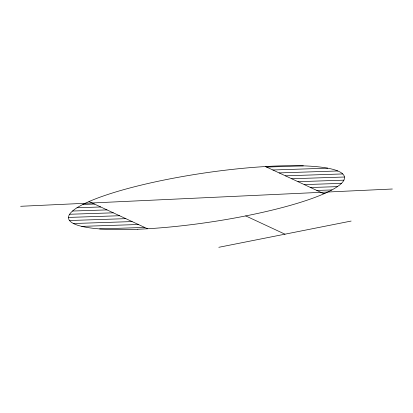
<?xml version="1.0" encoding="UTF-8"?>
<svg xmlns="http://www.w3.org/2000/svg" width="413" height="413" viewBox="0 0 413 413"><rect width="100%" height="100%" fill="white"/><g stroke="black" fill="none" stroke-linecap="round" stroke-linejoin="round"><path stroke-width="0.62" d="M218.813 247.299L351.127 221.058M20.65 206.293L392.35 189.009M266.586 167.069L303.354 165.856M272.864 169.991L327.71 168.179M279.142 172.913L337.819 170.972M285.419 175.835L342.728 173.94M291.697 178.757L344.463 177.012M297.974 181.679L343.884 180.161M304.252 184.601L341.443 183.372M310.53 187.523L337.39 186.635M316.807 190.445L331.887 189.949M323.085 193.367L325.016 193.305M82.884 204.435L94.453 204.053M76.994 207.754L100.731 206.975M72.533 211.033L107.008 209.897M69.621 214.259L113.286 212.819M68.491 217.424L119.563 215.741M69.523 220.521L125.836 218.663M73.426 223.521L132.114 221.585M81.738 226.376L138.391 224.507M99.657 228.916L144.669 227.429M265.466 166.547L323.957 193.774M245.735 215.916L284.97 234.176M89.043 201.534L147.529 228.756M137.813 229.246A139.496 24.703 -8.5 0 0 344.514 177.621A139.496 24.703 -8.5 0 0 137.178 186.093A139.496 24.703 -8.5 0 0 137.813 229.246"/></g></svg>
